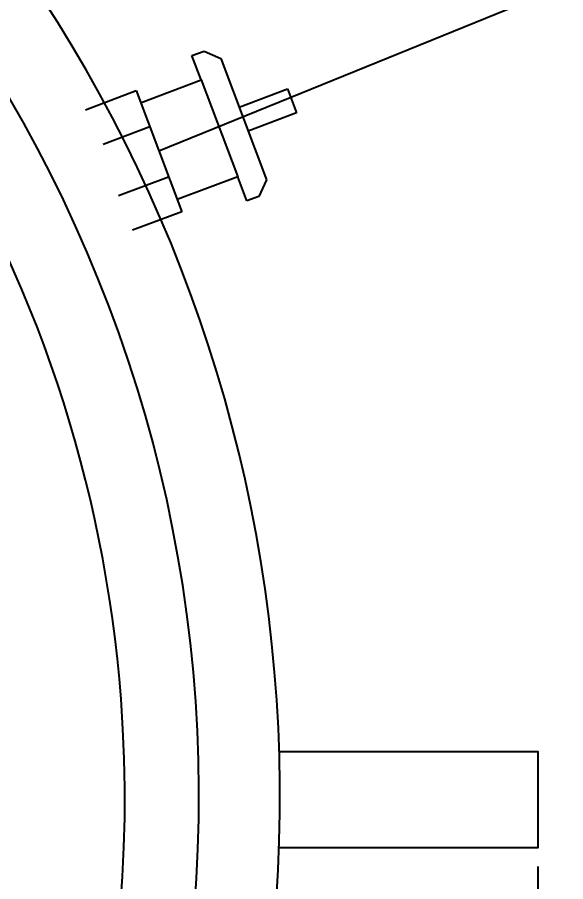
# Model space of a CAD drawing. Extents: x 4438 to 384502, y -178203 to -21188.
# Drawn here: x 378294.2 to 378355.3, y -176937.9 to -176841.7 of the extents above; entities that cross this region are included whole.
import ezdxf

# ---------------------------------------------------------------- set-up
doc = ezdxf.new("R2010")
doc.units = 0
doc.header["$LTSCALE"] = 8
doc.header["$MEASUREMENT"] = 0
doc.layers.get('0').update_dxf_attribs({"linetype": 'CONTINUOUS'})
doc.layers.get('DEFPOINTS').update_dxf_attribs({"linetype": 'CONTINUOUS'})
doc.layers.add('PL', color=5, linetype='CONTINUOUS')
doc.styles.add('DFT', font='simplex', dxfattribs={"width": 0.67, "bigfont": 'dft'})
doc.dimstyles.new('INTE$0', dxfattribs={"dimscale": 5, "dimtxt": 4, "dimasz": 3, "dimexe": 3, "dimexo": 0, "dimgap": 1, "dimtad": 1, "dimdec": 3, "dimdsep": 46, "dimtxsty": 'DFT', "dimcen": 0, "dimclrd": 3, "dimclre": 3, "dimclrt": 6, "dimadec": 0, "dimazin": 0, "dimtfac": 1, "dimtdec": 3, "dimtix": 1, "dimtmove": 1, "dimatfit": 0, "dimfxl": 1, "dimtolj": 1, "dimtzin": 0, "dimarcsym": 0})

# ---------------------------------------------------------------- blocks, each defined once
blk = doc.blocks.new('*D7')
at = {"color": 3, "lineweight": -2, "transparency": 16777216}
for p, q in [((377969.293, -176934.031), (377969.293, -177259.173)), ((378352.161, -176936.172), (378352.161, -177259.173)), ((377999.293, -177244.173), (378322.161, -177244.173))]:
    blk.add_line(p, q, dxfattribs=at)
at = {"color": 3, "transparency": 16777216}
for points in [[(377999.293, -177239.173), (377999.293, -177249.173), (377969.293, -177244.173)], [(378322.161, -177239.173), (378322.161, -177249.173), (378352.161, -177244.173)]]:
    blk.add_solid(points, dxfattribs=at)
at = {"layer": 'DEFPOINTS', "color": 0, "transparency": 16777216}
for p in [(377969.293, -176934.031), (378352.161, -176936.172), (378352.161, -177244.173)]:
    blk.add_point(p, dxfattribs=at)
at = {"color": 6, "transparency": 16777216, "insert": (378160.727, -177209.173), "char_height": 45, "attachment_point": 5, "style": 'DFT'}
blk.add_mtext('\\A1;680', dxfattribs=at)

msp = doc.modelspace()

# ---------------------------------------------------------------- linework, layer by layer
at = {"color": 1}
msp.add_line((378461.314, -176795.066), (378309.986, -176856.6), dxfattribs=at)
at = {"layer": 'PL', "color": 0, "ltscale": 0.5}
for p, q in [((378313.671, -176845.974), (378315.018, -176845.465)), ((378314.688, -176848.668), (378313.671, -176845.974)), ((378315.018, -176845.465), (378316.874, -176846.304)), ((378316.874, -176846.304), (378321.959, -176859.776)), ((378307.952, -176851.211), (378314.688, -176848.668)), ((378314.688, -176848.668), (378318.756, -176859.446)), ((378301.815, -176851.988), (378307.443, -176849.864)), ((378307.443, -176849.864), (378312.529, -176863.336)), ((378318.908, -176851.692), (378324.297, -176849.658)), ((378324.297, -176849.658), (378325.314, -176852.353)), ((378325.314, -176852.353), (378319.925, -176854.387)), ((378308.969, -176853.905), (378303.792, -176855.859)), ((378305.493, -176861.529), (378311.062, -176859.451)), ((378318.756, -176859.446), (378312.02, -176861.989)), ((378319.773, -176862.14), (378318.756, -176859.446)), ((378321.959, -176859.776), (378321.121, -176861.631)), ((378321.121, -176861.631), (378319.773, -176862.14)), ((378312.529, -176863.336), (378307.053, -176865.403))]:
    msp.add_line(p, q, dxfattribs=at)
at = {"layer": 'PL', "color": 7, "ltscale": 0.5}
msp.add_lwpolyline([(378323.308, -176923.38), (378352.165, -176923.391), (378352.161, -176934.104), (378323.284, -176934.093)], dxfattribs=at)
for centre, radius, start, end in [((378160.864, -176928.463), 162.592, 283.81178, 63.75286), ((378160.77, -176928.377), 153.659, 270, 65.70221), ((378160.861, -176928.528), 145.332, 4.32637, 32.63286), ((378160.861, -176928.528), 145.332, 283.72929, 4.32637)]:
    msp.add_arc(centre, radius, start, end, dxfattribs=at)

# ---------------------------------------------------------------- dimensions: what is measured, and where the dimension line sits
at = {"color": 1}
dim = msp.add_linear_dim(base=(378352.161, -177244.173), p1=(377969.293, -176934.031), p2=(378352.161, -176936.172), text='680', dimstyle='INTE$0', override={"dimtxt": 9, "dimasz": 6, "dimgap": 2.5, "dimdec": 2, "dimtdec": 2}, dxfattribs=at)
dim.commit()
dim.dimension.update_dxf_attribs({"geometry": '*D7', "text_midpoint": (378160.727, -177209.173)})

doc.saveas('drawing.dxf')
